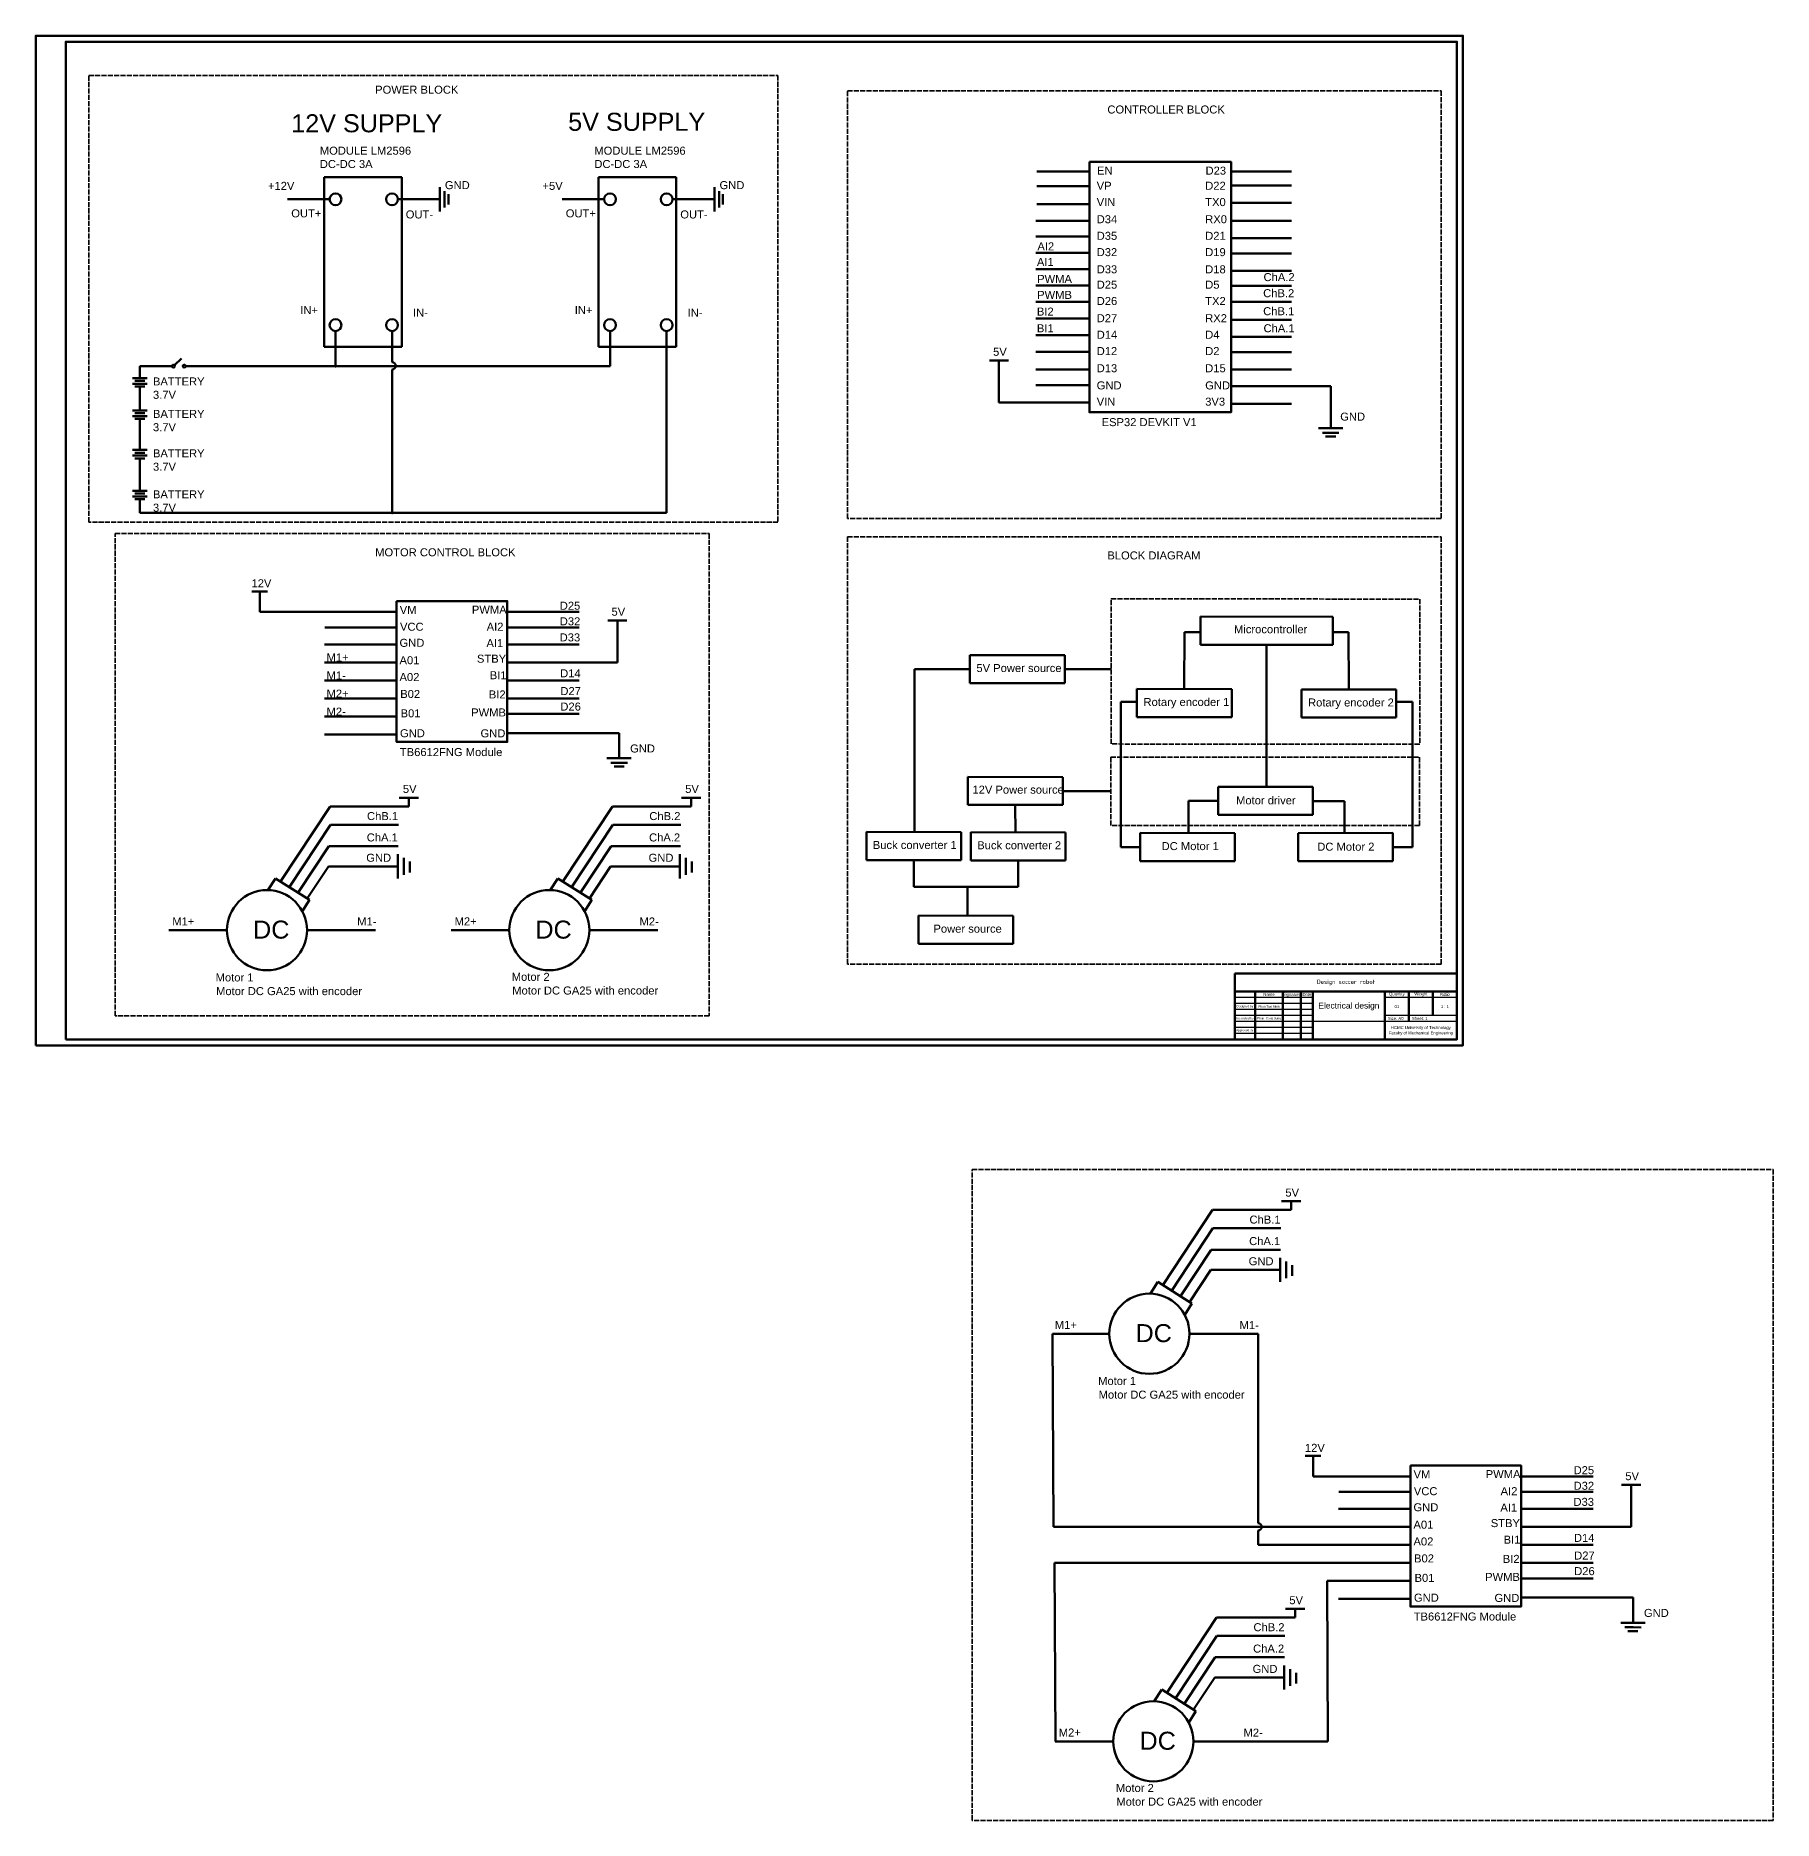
# Model space of a CAD drawing. Header units: millimetres. Extents: x 35 to 7261, y -526 to 3542.
# Drawn here: x 5813 to 7261, y 2056 to 3542 of the extents above; entities that cross this region are included whole.
import ezdxf

# ---------------------------------------------------------------- set-up
doc = ezdxf.new("R2010")
doc.units = ezdxf.units.MM
doc.linetypes.add('ACAD_ISO02W100', pattern=[15, 12, -3])
doc.layers.add('AM_0N', color=7, linetype='Continuous', lineweight=50)
doc.layers.add('nét đậm', color=7, linetype='Continuous', lineweight=50)
doc.styles.get("Standard").update_dxf_attribs({"font": 'arial.ttf'})

msp = doc.modelspace()

# ---------------------------------------------------------------- linework, layer by layer
at = {"linetype": 'ByBlock', "lineweight": 70, "ltscale": 0.7}
for p, q in [((6691.3, 3429.1), (6647.5, 3429.1)), ((6691.3, 3429.1), (6691.3, 3429.1)), ((6809.2, 3429.1), (6809.2, 3429.1)), ((6809.2, 3429.1), (6859.7, 3429.1)), ((6691.3, 3417.1), (6647.5, 3417.1)), ((6809.2, 3417.5), (6859.7, 3417.5)), ((6691.3, 3402), (6647.5, 3402)), ((6809.2, 3403.1), (6859.7, 3403.1)), ((6691.3, 3388), (6646.7, 3388)), ((6691.3, 3375), (6646.7, 3375)), ((6691.3, 3388), (6691.3, 3388)), ((6691.3, 3375), (6691.3, 3375)), ((6809.2, 3388.2), (6859.7, 3388.2)), ((6691.3, 3361.6), (6646.7, 3361.6)), ((6809.2, 3373.7), (6859.7, 3373.7)), ((6809.2, 3361), (6859.7, 3361)), ((6691.3, 3348), (6646.7, 3348)), ((6809.2, 3346.5), (6859.7, 3346.5)), ((6691.3, 3334.2), (6646.7, 3334.2)), ((6809.2, 3334), (6859.7, 3334)), ((6691.3, 3320.8), (6646.7, 3320.8)), ((6809.2, 3320.7), (6859.7, 3320.7)), ((6691.3, 3306.9), (6646.7, 3306.9)), ((6809.2, 3305.7), (6859.7, 3305.7)), ((6691.3, 3293), (6646.7, 3293)), ((6809.2, 3291.5), (6859.7, 3291.5)), ((6691.3, 3279.1), (6646.7, 3279.1)), ((6809.2, 3278.7), (6859.7, 3278.7)), ((6691.3, 3264.4), (6646.7, 3264.4)), ((6809.2, 3264.3), (6859.7, 3264.3)), ((6691.3, 3251.3), (6646.7, 3251.3)), ((6809.2, 3250.4), (6892.3, 3250.4)), ((6691.3, 3236.9), (6615.9, 3236.9)), ((6809.2, 3235.8), (6859.7, 3235.8))]:
    msp.add_line(p, q, dxfattribs=at)
at = {"linetype": 'ACAD_ISO02W100', "lineweight": 35, "ltscale": 0.35}
for points in [[(5857.8, 3509.3), (6431.8, 3509.3), (6431.8, 3137.1), (5857.8, 3137.1)], [(6489.7, 3496.4), (6984.4, 3496.4), (6984.4, 3140.3), (6489.7, 3140.3)], [(5879.7, 3127.6), (6374.4, 3127.6), (6374.4, 2726), (5879.7, 2726)], [(6489.7, 3125), (6984.4, 3125), (6984.4, 2768.9), (6489.7, 2768.9)], [(6709.3, 3073.3), (6966.4, 3073.1), (6966.4, 2952.2), (6709.3, 2952.4)], [(6709.1, 2941.5), (6966.3, 2941.3), (6966.3, 2884.4), (6709.1, 2884.6)], [(6593.5, 2597.9), (7261, 2597.9), (7261, 2055.9), (6593.5, 2055.9)]]:
    msp.add_lwpolyline(points, close=True, dxfattribs=at)
at = {"linetype": 'ByBlock', "lineweight": 70, "ltscale": 0.7}
msp.add_lwpolyline([(6691.3, 3437.2), (6809.2, 3437.2), (6809.2, 3228.7), (6691.3, 3228.7)], close=True, dxfattribs=at)
at = {"layer": 'nét đậm'}
for p, q in [((6118.4, 3424.4), (6053.7, 3424.4)), ((6053.7, 3424.4), (6053.7, 3340.8)), ((6118.4, 3424.4), (6118.4, 3340.8)), ((6347.1, 3424.4), (6282.4, 3424.4)), ((6282.4, 3424.4), (6282.4, 3340.8)), ((6347.1, 3424.4), (6347.1, 3340.8)), ((6058.3, 3406.1), (6023.3, 3406.1)), ((6150.2, 3406.1), (6115.2, 3406.1)), ((6150.2, 3416.2), (6150.2, 3406.1)), ((6150.2, 3396), (6150.2, 3406.1)), ((6154, 3406), (6154.1, 3412.9)), ((6154, 3406.1), (6154, 3399.2)), ((6157.2, 3406), (6157.2, 3410.3)), ((6157.2, 3406), (6157.2, 3401.8)), ((6287, 3406.1), (6252, 3406.1)), ((6378.9, 3406.1), (6343.9, 3406.1)), ((6378.9, 3416.2), (6378.9, 3406.1)), ((6378.9, 3396), (6378.9, 3406.1)), ((6382.7, 3406), (6382.8, 3412.9)), ((6382.7, 3406.1), (6382.7, 3399.2)), ((6385.9, 3406), (6385.9, 3410.3)), ((6385.9, 3406), (6385.9, 3401.8)), ((6053.7, 3283.3), (6053.7, 3340.7)), ((6118.4, 3283.3), (6118.4, 3340.7)), ((6282.4, 3283.3), (6282.4, 3340.7)), ((6347.1, 3283.3), (6347.1, 3340.7)), ((6063.2, 3267.2), (6063.2, 3296.4)), ((6110.3, 3270.4), (6110.3, 3296.4)), ((6291.9, 3267.2), (6291.9, 3296.4)), ((6339, 3145), (6339, 3296.4)), ((5929, 3268), (5934.8, 3273.5)), ((6118.4, 3283.3), (6053.7, 3283.3)), ((6347.1, 3283.3), (6282.4, 3283.3)), ((5894.1, 3257.2), (5900.1, 3257.2)), ((5900.1, 3267.2), (5914.3, 3267.2)), ((5900.1, 3257.2), (5900.1, 3267.2)), ((5906.2, 3257.2), (5900.1, 3257.2)), ((5914.3, 3267.2), (5927, 3267.2)), ((5938.4, 3267.2), (6291.9, 3267.2)), ((6110.3, 3145), (6110.3, 3264.3)), ((5894.1, 3252.5), (5900.1, 3252.5)), ((5900.1, 3254.8), (5895.9, 3254.8)), ((5900.1, 3250.2), (5895.9, 3250.2)), ((5900.1, 3254.8), (5904.4, 3254.8)), ((5906.2, 3252.5), (5900.1, 3252.5)), ((5900.1, 3230.2), (5900.1, 3250.2)), ((5900.1, 3250.2), (5904.4, 3250.2)), ((6892.3, 3215.4), (6892.3, 3250.4)), ((5894.1, 3230.2), (5900.1, 3230.2)), ((5894.1, 3225.5), (5900.1, 3225.5)), ((5900.1, 3227.9), (5895.9, 3227.9)), ((5906.2, 3230.2), (5900.1, 3230.2)), ((5900.1, 3227.9), (5904.4, 3227.9)), ((5906.2, 3225.5), (5900.1, 3225.5)), ((5900.1, 3223.2), (5895.9, 3223.2)), ((5900.1, 3197.3), (5900.1, 3223.2)), ((5900.1, 3223.2), (5904.4, 3223.2)), ((6882.1, 3215.4), (6892.3, 3215.4)), ((6892.3, 3211.6), (6885.4, 3211.6)), ((6892.2, 3211.6), (6899.1, 3211.5)), ((6902.4, 3215.4), (6892.3, 3215.4)), ((5894.1, 3197.3), (5900.1, 3197.3)), ((5906.2, 3197.3), (5900.1, 3197.3)), ((6892.2, 3208.4), (6887.9, 3208.4)), ((6892.2, 3208.4), (6896.4, 3208.4)), ((5894.1, 3192.6), (5900.1, 3192.6)), ((5900.1, 3195), (5895.9, 3195)), ((5900.1, 3190.3), (5895.9, 3190.3)), ((5900.1, 3195), (5904.4, 3195)), ((5906.2, 3192.6), (5900.1, 3192.6)), ((5900.1, 3163.2), (5900.1, 3190.3)), ((5900.1, 3190.3), (5904.4, 3190.3)), ((5894.1, 3163.2), (5900.1, 3163.2)), ((5894.1, 3158.5), (5900.1, 3158.5)), ((5900.1, 3160.9), (5895.9, 3160.9)), ((5900.1, 3156.2), (5895.9, 3156.2)), ((5906.2, 3163.2), (5900.1, 3163.2)), ((5900.1, 3160.9), (5904.4, 3160.9)), ((5906.2, 3158.5), (5900.1, 3158.5)), ((5900.1, 3156.2), (5904.4, 3156.2)), ((5900.1, 3145), (5900.1, 3156.2)), ((5900.1, 3145), (5914.3, 3145)), ((5914.3, 3145), (6339, 3145)), ((6114.1, 3062.4), (6000.1, 3062.4)), ((6114.1, 3062.4), (6114.1, 3062.4)), ((6114.1, 3062.4), (6114.1, 3062.4)), ((6206.2, 3062.4), (6266.2, 3062.4)), ((6114.1, 3049.4), (6054.2, 3049.4)), ((6206.2, 3049.4), (6266.2, 3049.4)), ((6783.7, 3058.6), (6783.7, 3035)), ((6893.9, 3058.4), (6783.7, 3058.6)), ((6893.9, 3058.4), (6893.9, 3035)), ((6114.1, 3035.4), (6054.1, 3035.4)), ((6206.2, 3035.4), (6266.2, 3035.4)), ((6783.7, 3035), (6893.9, 3035)), ((6114.1, 3020.4), (6054.1, 3020.4)), ((6206.2, 3020.4), (6298, 3020.4)), ((6591.7, 3026.5), (6591.7, 3003)), ((6670.7, 3026.3), (6591.7, 3026.5)), ((6670.7, 3026.3), (6670.7, 3003)), ((6114.1, 3005.4), (6054.1, 3005.4)), ((6206.2, 3005.4), (6266.2, 3005.4)), ((6591.7, 3003), (6670.7, 3003)), ((6114.1, 2990.3), (6054.1, 2990.3)), ((6206.2, 2990.3), (6266.2, 2990.3)), ((6730.8, 2998.3), (6730.8, 2974.8)), ((6809.8, 2998.2), (6730.8, 2998.3)), ((6809.8, 2998.2), (6809.8, 2974.8)), ((6867.8, 2997.9), (6867.8, 2974.4)), ((6946.8, 2997.7), (6867.8, 2997.9)), ((6946.8, 2997.7), (6946.8, 2974.4)), ((6114.1, 2975.3), (6054.1, 2975.3)), ((6206.2, 2977.4), (6266.2, 2977.4)), ((6730.8, 2974.8), (6809.8, 2974.8)), ((6867.8, 2974.4), (6946.8, 2974.4)), ((6114.1, 2960.3), (6054.1, 2960.3)), ((6206.2, 2961.5), (6299.5, 2961.5)), ((6299.5, 2940.6), (6299.5, 2961.5)), ((6289.3, 2940.6), (6299.5, 2940.6)), ((6299.5, 2936.8), (6292.6, 2936.8)), ((6299.4, 2933.6), (6295.2, 2933.6)), ((6299.4, 2936.8), (6306.3, 2936.7)), ((6299.4, 2933.6), (6303.6, 2933.6)), ((6309.6, 2940.6), (6299.5, 2940.6)), ((6590, 2925.1), (6590, 2901.6)), ((6669, 2924.9), (6590, 2925.1)), ((6669, 2924.9), (6669, 2901.6)), ((6798.5, 2916.8), (6798.5, 2893.3)), ((6877.5, 2916.6), (6798.5, 2916.8)), ((6877.5, 2916.6), (6877.5, 2893.3)), ((6017.4, 2837.8), (6058.6, 2900.4)), ((6058.6, 2900.4), (6124.2, 2900.4)), ((6252.6, 2837.8), (6293.8, 2900.4)), ((6293.8, 2900.4), (6359.4, 2900.4)), ((6590, 2901.6), (6669, 2901.6)), ((6024.8, 2833.5), (6058.9, 2885.1)), ((6058.9, 2885.1), (6115.6, 2885.1)), ((6260, 2833.5), (6294.1, 2885.1)), ((6294.1, 2885.1), (6350.8, 2885.1)), ((6798.5, 2893.3), (6877.5, 2893.3)), ((6505.5, 2879.1), (6505.5, 2855.6)), ((6584.5, 2878.9), (6505.5, 2879.1)), ((6584.5, 2878.9), (6584.5, 2855.6)), ((6592.4, 2878.9), (6592.4, 2855.4)), ((6671.4, 2878.7), (6592.4, 2878.9)), ((6671.4, 2878.7), (6671.4, 2855.4)), ((6733.5, 2878.4), (6733.5, 2854.8)), ((6812.5, 2878.2), (6733.5, 2878.4)), ((6812.5, 2878.2), (6812.5, 2854.8)), ((6865.1, 2878.2), (6944.1, 2878.4)), ((6865.1, 2878.2), (6865.1, 2854.8)), ((6944.1, 2878.4), (6944.1, 2854.8)), ((6032.1, 2828.7), (6057.5, 2867.3)), ((6057.5, 2867.3), (6115.3, 2867.3)), ((6267.3, 2828.7), (6292.7, 2867.3)), ((6292.7, 2867.3), (6350.5, 2867.3)), ((6505.5, 2855.6), (6584.5, 2855.6)), ((6592.4, 2855.4), (6671.4, 2855.4)), ((6733.5, 2854.8), (6812.5, 2854.8)), ((6944.1, 2854.8), (6865.1, 2854.8)), ((6013.1, 2840.5), (6006.9, 2830.7)), ((6013.1, 2840.5), (6041.5, 2822.5)), ((6039.6, 2823.7), (6057.2, 2850.5)), ((6057.2, 2850.5), (6115, 2850.5)), ((6248.3, 2840.5), (6242.1, 2830.7)), ((6248.3, 2840.5), (6276.7, 2822.5)), ((6274.8, 2823.7), (6292.4, 2850.5)), ((6292.4, 2850.5), (6350.1, 2850.5)), ((6041.5, 2822.5), (6035.5, 2813)), ((6276.7, 2822.5), (6270.7, 2813)), ((6548.8, 2809.5), (6548.8, 2786)), ((6627.8, 2809.3), (6548.8, 2809.5)), ((6627.8, 2809.3), (6627.8, 2786)), ((5972.7, 2797.3), (5924.4, 2797.3)), ((5972.7, 2797.3), (5972.7, 2797.3)), ((6039.5, 2797.3), (6039.5, 2797.3)), ((6039.5, 2797.3), (6096.6, 2797.3)), ((6207.9, 2797.3), (6159.6, 2797.3)), ((6207.9, 2797.3), (6207.9, 2797.3)), ((6274.7, 2797.3), (6274.7, 2797.3)), ((6274.7, 2797.3), (6331.8, 2797.3)), ((6548.8, 2786), (6627.8, 2786)), ((6997.4, 2761.3), (6812.4, 2761.3)), ((6812.4, 2761.3), (6812.4, 2706.3)), ((6997.4, 2746.3), (6812.4, 2746.3)), ((6829.3, 2746.7), (6829.3, 2706.7)), ((6852.4, 2746.3), (6852.4, 2706.3)), ((6867.4, 2746.3), (6867.4, 2706.3)), ((6877.4, 2746.3), (6877.4, 2706.3)), ((6937.4, 2746.3), (6937.4, 2706.3)), ((6957.4, 2746.3), (6957.4, 2721.3)), ((6977.4, 2746.3), (6977.4, 2726.3)), ((6997.4, 2706.3), (6812.4, 2706.3)), ((6752.5, 2501.7), (6793.8, 2564.3)), ((6793.8, 2564.3), (6859.3, 2564.3)), ((6759.9, 2497.3), (6794, 2549)), ((6794, 2549), (6850.7, 2549)), ((6767.2, 2492.6), (6792.7, 2531.2)), ((6792.7, 2531.2), (6850.5, 2531.2)), ((6774.7, 2487.6), (6792.4, 2514.4)), ((6792.4, 2514.4), (6850.1, 2514.4)), ((6748.2, 2504.4), (6742, 2494.6)), ((6748.2, 2504.4), (6776.6, 2486.4)), ((6776.6, 2486.4), (6770.7, 2476.9)), ((6707.8, 2461.2), (6660.4, 2461.2)), ((6661.2, 2300.4), (6660.4, 2461.2)), ((6707.8, 2461.2), (6707.8, 2461.2)), ((6774.6, 2461.2), (6774.6, 2461.2)), ((6774.6, 2461.2), (6831.8, 2461.2)), ((6831.7, 2303.4), (6831.8, 2461.2)), ((6958.7, 2342.4), (6877.7, 2342.4)), ((6958.7, 2342.4), (6958.7, 2342.4)), ((6958.7, 2342.4), (6958.7, 2342.4)), ((7050.8, 2342.4), (7110.8, 2342.4)), ((6958.7, 2329.4), (6898.9, 2329.4)), ((7050.8, 2329.4), (7110.8, 2329.4)), ((6958.7, 2315.4), (6898.7, 2315.4)), ((7050.8, 2315.4), (7110.8, 2315.4)), ((6958.7, 2300.4), (6661.2, 2300.4)), ((6831.7, 2285.4), (6831.7, 2297.4)), ((7050.8, 2300.4), (7142.6, 2300.4)), ((6958.7, 2285.4), (6831.7, 2285.4)), ((7050.8, 2285.4), (7110.8, 2285.4)), ((6958.7, 2270.3), (6662.1, 2270.3)), ((6662.9, 2121.7), (6662.1, 2270.3)), ((7050.8, 2270.3), (7110.8, 2270.3)), ((6958.7, 2255.3), (6889.3, 2255.3)), ((6890, 2121.7), (6889.3, 2255.3)), ((7050.8, 2257.3), (7110.8, 2257.3)), ((6958.7, 2240.3), (6898.7, 2240.3)), ((7050.8, 2241.4), (7144.1, 2241.4)), ((7144.1, 2220.5), (7144.1, 2241.4)), ((6755.8, 2162.2), (6797.1, 2224.8)), ((6797.1, 2224.8), (6862.7, 2224.8)), ((7134, 2220.5), (7144.1, 2220.5)), ((7144.1, 2216.8), (7137.2, 2216.8)), ((7144, 2216.8), (7150.9, 2216.6)), ((7154.2, 2220.5), (7144.1, 2220.5)), ((6763.3, 2157.9), (6797.3, 2209.5)), ((6797.3, 2209.5), (6854.1, 2209.5)), ((7144, 2213.6), (7139.8, 2213.6)), ((7144, 2213.6), (7148.2, 2213.6)), ((6770.5, 2153.1), (6796, 2191.7)), ((6796, 2191.7), (6853.8, 2191.7)), ((6778, 2148.1), (6795.7, 2174.9)), ((6795.7, 2174.9), (6853.4, 2174.9)), ((6751.5, 2164.9), (6745.3, 2155.1)), ((6751.5, 2164.9), (6780, 2146.9)), ((6780, 2146.9), (6774, 2137.4)), ((6711.1, 2121.7), (6662.8, 2121.7)), ((6705.8, 2121.7), (6705.8, 2121.7)), ((6777.9, 2121.7), (6777.9, 2121.7)), ((6777.9, 2121.7), (6890, 2121.7))]:
    msp.add_line(p, q, dxfattribs=at)
at = {"layer": 'nét đậm', "linetype": 'ByBlock', "lineweight": 70, "ltscale": 0.7}
for p, q in [((6607.9, 3271.8), (6623.9, 3271.8)), ((6615.9, 3236.9), (6615.9, 3271.8)), ((5993.4, 3079.5), (6006.6, 3079.5)), ((6000.1, 3062.4), (6000.1, 3079.5)), ((6290, 3055.3), (6306, 3055.3)), ((6298, 3020.4), (6298, 3055.3)), ((6770.3, 2998.3), (6770.4, 3045.6)), ((6770.4, 3045.6), (6783.7, 3045.6)), ((6838.8, 3035), (6838.8, 2931.7)), ((6907.2, 3045.6), (6893.9, 3045.6)), ((6907.3, 2998.3), (6907.2, 3045.6)), ((6591.7, 3014.7), (6545.6, 3014.7)), ((6545.6, 3014.7), (6545.6, 2879)), ((6670.7, 3014.6), (6709.3, 3014.6)), ((6717.3, 2866.6), (6717.3, 2987.6)), ((6717.3, 2987.6), (6730.8, 2987.6)), ((6960.3, 2987.6), (6946.8, 2987.6)), ((6960.3, 2866.6), (6960.3, 2987.6)), ((6838.8, 2931.7), (6838.8, 2916.7)), ((6116.2, 2907.6), (6132.2, 2907.6)), ((6124.2, 2900.4), (6124.2, 2907.6)), ((6351.4, 2907.6), (6367.4, 2907.6)), ((6359.4, 2900.4), (6359.4, 2907.6)), ((6629.5, 2901.6), (6629.6, 2878.8)), ((6669, 2913.2), (6709.1, 2913.2)), ((6773.8, 2905), (6773.8, 2878.3)), ((6798.5, 2905), (6773.8, 2905)), ((6877.5, 2904.9), (6903.8, 2904.9)), ((6903.8, 2904.9), (6903.8, 2878.3)), ((6115, 2860.5), (6115, 2850.5)), ((6120, 2857.5), (6120, 2850.5)), ((6125, 2854.5), (6125, 2850.5)), ((6350.1, 2860.5), (6350.1, 2850.5)), ((6355.1, 2857.5), (6355.1, 2850.5)), ((6360.1, 2854.5), (6360.1, 2850.5)), ((6545, 2855.6), (6545, 2833.4)), ((6631.9, 2855.4), (6631.9, 2833.4)), ((6733.5, 2866.6), (6717.3, 2866.6)), ((6944.1, 2866.6), (6960.3, 2866.6)), ((6115, 2850.5), (6115, 2840.5)), ((6120, 2850.5), (6120, 2843.5)), ((6125, 2850.5), (6125, 2845.5)), ((6350.1, 2850.5), (6350.1, 2840.5)), ((6355.1, 2850.5), (6355.1, 2843.5)), ((6360.1, 2850.5), (6360.1, 2845.5)), ((6545, 2833.4), (6631.9, 2833.4)), ((6589.6, 2833.4), (6589.6, 2809.4)), ((6851.3, 2571.5), (6867.3, 2571.5)), ((6859.3, 2564.3), (6859.3, 2571.5)), ((6850.1, 2524.4), (6850.1, 2514.4)), ((6850.1, 2514.4), (6850.1, 2504.4)), ((6855.1, 2521.4), (6855.1, 2514.4)), ((6855.1, 2514.4), (6855.1, 2507.4)), ((6860.1, 2518.4), (6860.1, 2514.4)), ((6860.1, 2514.4), (6860.1, 2509.4)), ((6870.9, 2359.5), (6884.1, 2359.5)), ((6877.7, 2342.4), (6877.7, 2359.5)), ((7134.6, 2335.3), (7150.6, 2335.3)), ((7142.6, 2300.4), (7142.6, 2335.3)), ((6854.7, 2232), (6870.7, 2232)), ((6862.7, 2224.8), (6862.7, 2232)), ((6853.4, 2184.9), (6853.4, 2174.9)), ((6853.4, 2174.9), (6853.4, 2164.9)), ((6858.4, 2181.9), (6858.4, 2174.9)), ((6858.4, 2174.9), (6858.4, 2167.9)), ((6863.4, 2178.9), (6863.4, 2174.9)), ((6863.4, 2174.9), (6863.4, 2169.9))]:
    msp.add_line(p, q, dxfattribs=at)
at = {"layer": 'nét đậm', "lineweight": 25}
for p, q in [((6877.4, 2741.3), (6812.4, 2741.3)), ((6877.4, 2736.3), (6812.4, 2736.3)), ((6997.4, 2741.3), (6937.4, 2741.3)), ((6877.4, 2731.3), (6812.4, 2731.3)), ((6877.4, 2726.3), (6812.4, 2726.3)), ((6997.4, 2721.3), (6812.4, 2721.3)), ((6997.4, 2726.3), (6937.4, 2726.3)), ((6877.4, 2716.3), (6812.4, 2716.3)), ((6877.4, 2711.3), (6812.4, 2711.3))]:
    msp.add_line(p, q, dxfattribs=at)
at = {"layer": 'nét đậm', "lineweight": 50}
for points in [[(5813.4, 2701.3), (7002.4, 2701.3), (7002.4, 3542.3), (5813.4, 3542.3)], [(5838.4, 2706.3), (6997.4, 2706.3), (6997.4, 3537.3), (5838.4, 3537.3)]]:
    msp.add_lwpolyline(points, close=True, dxfattribs=at)
at = {"layer": 'nét đậm'}
for points in [[(6114.1, 3071.4), (6206.2, 3071.4), (6206.2, 2954.1), (6114.1, 2954.1)], [(6958.7, 2351.4), (7050.8, 2351.4), (7050.8, 2234), (6958.7, 2234)]]:
    msp.add_lwpolyline(points, close=True, dxfattribs=at)
at = {"layer": 'nét đậm', "lineweight": 70, "ltscale": 0.7}
for centre in [(6063.2, 3406.1), (6110.3, 3406.1), (6291.9, 3406.1), (6339, 3406.1), (6063.2, 3301.3), (6110.3, 3301.3), (6291.9, 3301.3), (6339, 3301.3)]:
    msp.add_circle(centre, 4.93, dxfattribs=at)
at = {"layer": 'nét đậm', "lineweight": 70, "ltscale": 0.35}
for centre, radius in [((5928.1, 3267.2), 1.16), ((5937.2, 3267.2), 1.16), ((6063.2, 3267.2), 0.467), ((6063.2, 3267.2), 0.282), ((6110.3, 3145), 0.467), ((6110.3, 3145), 0.282)]:
    msp.add_circle(centre, radius, dxfattribs=at)
at = {"layer": 'nét đậm'}
for centre in [(6006.1, 2797.3), (6241.3, 2797.3), (6741.2, 2461.2), (6744.5, 2121.7)]:
    msp.add_circle(centre, 33.4, dxfattribs=at)
at = {"layer": 'nét đậm', "lineweight": 70, "ltscale": 0.35}
for centre in [(6110.3, 3267.4), (6831.7, 2300.4)]:
    msp.add_arc(centre, 3.04, 270, 90, dxfattribs=at)

# ---------------------------------------------------------------- texts
at = {"attachment_point": 1}
for s, insert, char_height in [('POWER BLOCK', (6096.2, 3500.7), 6.667), ('5V SUPPLY', (6257, 3478.1), 15), ('CONTROLLER BLOCK', (6706.2, 3484.2), 6.667), ('12V SUPPLY', (6026.3, 3476.9), 15), ('VP', (6697.3, 3420.7), 6.67), ('EN', (6697.6, 3433.3), 6.67), ('D22', (6787.7, 3420.7), 6.67), ('D23', (6788, 3433.3), 6.67), ('VIN', (6697.3, 3407.1), 6.67), ('TX0', (6787.7, 3407.1), 6.67), ('D34', (6697.3, 3392.8), 6.67), ('RX0', (6787.7, 3392.8), 6.67), ('D35', (6697.3, 3379), 6.67), ('D21', (6787.7, 3379), 6.67), ('AI2', (6647.9, 3370.2), 6.67), ('D32', (6697.3, 3365.4), 6.67), ('D19', (6787.7, 3365.4), 6.67), ('AI1', (6647.5, 3357.2), 6.67), ('D33', (6697.3, 3351.1), 6.67), ('D18', (6787.7, 3351.1), 6.67), ('ChA.2', (6836.3, 3344.6), 6.67), ('PWMA', (6647.7, 3343.1), 6.67), ('PWMB', (6647.7, 3329.8), 6.67), ('D25', (6697.3, 3338.3), 6.67), ('D5', (6787.7, 3338.3), 6.67), ('ChB.2', (6836, 3331.2), 6.67), ('BI2', (6647.5, 3315.9), 6.67), ('D26', (6697.3, 3324.7), 6.67), ('TX2', (6787.7, 3324.7), 6.67), ('ChB.1', (6836, 3316.2), 6.67), ('BI1', (6647.5, 3302), 6.67), ('D27', (6697.3, 3310.4), 6.67), ('RX2', (6787.7, 3310.4), 6.67), ('ChA.1', (6836.3, 3302), 6.67), ('D14', (6697.3, 3296.6), 6.67), ('D4', (6787.7, 3296.6), 6.67), ('5V', (6611, 3282.4), 6.67), ('D12', (6697.3, 3283), 6.67), ('D2', (6787.7, 3283), 6.67), ('BATTERY\\P3.7V', (5911.1, 3257.7), 6.67), ('D13', (6697.3, 3268.7), 6.67), ('D15', (6787.7, 3268.7), 6.67), ('VIN', (6697.3, 3240.9), 6.67), ('GND', (6697.3, 3254.4), 6.67), ('3V3', (6787.7, 3240.9), 6.67), ('GND', (6787.7, 3254.4), 6.67), ('BATTERY\\P3.7V', (5911.1, 3230.7), 6.67), ('ESP32 DEVKIT V1', (6701.4, 3223.8), 6.667), ('BATTERY\\P3.7V', (5911.1, 3197.8), 6.67), ('BATTERY\\P3.7V', (5911.1, 3163.7), 6.67), ('MOTOR CONTROL BLOCK', (6096.2, 3115.4), 6.667), ('BLOCK DIAGRAM', (6706.2, 3112.8), 6.667), ('12V', (5993.2, 3089.6), 6.67), ('VM', (6116.7, 3067.4), 6.67), ('PWMA', (6176.8, 3067.6), 6.67), ('D25', (6250, 3070.9), 6.67), ('5V', (6293.1, 3065.9), 6.67), ('VCC', (6116.9, 3053.4), 6.67), ('AI2', (6189.1, 3053.4), 6.67), ('D32', (6250, 3057.9), 6.67), ('GND', (6116.5, 3040), 6.67), ('AI1', (6188.9, 3039.8), 6.67), ('D33', (6249.9, 3044.5), 6.67), ('M1+', (6055.7, 3027.8), 6.67), ('A01', (6116.5, 3025.5), 6.67), ('STBY', (6181, 3026.8), 6.67), ('M1-', (6055.7, 3012.8), 6.67), ('A02', (6116.5, 3011.5), 6.67), ('BI1', (6191.7, 3013), 6.67), ('D14', (6250.3, 3014.6), 6.67), ('M2+', (6055.7, 2997.7), 6.67), ('B02', (6117.1, 2997.4), 6.67), ('BI2', (6190.9, 2997), 6.67), ('D27', (6250.5, 2999.8), 6.67), ('M2-', (6055.7, 2982.7), 6.67), ('B01', (6117.4, 2981.3), 6.67), ('PWMB', (6176.2, 2982), 6.67), ('D26', (6250.5, 2986.9), 6.67), ('GND', (6116.9, 2964.7), 6.67), ('GND', (6184, 2964.6), 6.67), ('TB6612FNG Module', (6116.8, 2949), 6.667), ('5V', (6119.3, 2918.3), 6.67), ('5V', (6354.5, 2918.3), 6.67), ('ChB.1', (6089.4, 2895.7), 6.67), ('ChB.2', (6324.6, 2895.7), 6.67), ('ChA.1', (6089.2, 2877.9), 6.67), ('ChA.2', (6324.4, 2877.9), 6.67), ('GND', (6088.8, 2861), 6.67), ('GND', (6324, 2861), 6.67), ('M1+', (5927.2, 2808), 6.67), ('DC', (5994.5, 2805.3), 15), ('M1-', (6081.2, 2807.9), 6.67), ('M2+', (6162.4, 2808), 6.67), ('DC', (6229.7, 2805.3), 15), ('M2-', (6316.4, 2807.9), 6.67), ('Motor 1', (5963.3, 2761.3), 6.67), ('Motor DC GA25 with encoder', (5963.7, 2749.9), 6.667), ('Motor 2', (6210, 2761.8), 6.67), ('Motor DC GA25 with encoder', (6210.4, 2750.4), 6.667), ('5V', (6854.5, 2582.1), 6.67), ('ChB.1', (6824.6, 2559.6), 6.67), ('ChA.1', (6824.3, 2541.7), 6.67), ('GND', (6823.9, 2524.9), 6.67), ('M1+', (6662.4, 2471.9), 6.67), ('DC', (6729.7, 2469.2), 15), ('M1-', (6816.3, 2471.7), 6.67), ('Motor 1', (6698.5, 2425.2), 6.67), ('Motor DC GA25 with encoder', (6698.9, 2413.8), 6.667), ('12V', (6870.8, 2369.5), 6.67), ('D25', (7094.6, 2350.9), 6.67), ('VM', (6961.3, 2347.4), 6.67), ('PWMA', (7021.4, 2347.6), 6.67), ('D32', (7094.6, 2337.9), 6.67), ('5V', (7137.7, 2345.9), 6.67), ('VCC', (6961.5, 2333.4), 6.67), ('GND', (6961.2, 2320), 6.67), ('AI1', (7033.6, 2319.8), 6.67), ('AI2', (7033.8, 2333.4), 6.67), ('D33', (7094.5, 2324.5), 6.67), ('A01', (6961.2, 2305.5), 6.67), ('STBY', (7025.6, 2306.8), 6.67), ('A02', (6961.2, 2291.5), 6.67), ('BI1', (7036.3, 2293), 6.67), ('D14', (7094.9, 2294.5), 6.67), ('B02', (6961.7, 2277.4), 6.67), ('BI2', (7035.6, 2277), 6.67), ('D27', (7095.1, 2279.8), 6.67), ('B01', (6962.1, 2261.2), 6.67), ('PWMB', (7020.9, 2262), 6.67), ('D26', (7095.1, 2266.8), 6.67), ('GND', (6961.6, 2244.7), 6.67), ('GND', (7028.7, 2244.5), 6.67), ('5V', (6857.8, 2242.6), 6.67), ('ChB.2', (6827.9, 2220.1), 6.67), ('TB6612FNG Module', (6961.4, 2229), 6.667), ('ChA.2', (6827.6, 2202.3), 6.67), ('GND', (6827.2, 2185.4), 6.67), ('M2+', (6665.7, 2132.4), 6.67), ('DC', (6733, 2129.7), 15), ('M2-', (6819.6, 2132.3), 6.67), ('Motor 2', (6713.3, 2086.2), 6.67), ('Motor DC GA25 with encoder', (6713.7, 2074.8), 6.667)]:
    msp.add_mtext_dynamic_manual_height_columns(s, width=125.291, gutter_width=8.33, heights=[0], dxfattribs=dict(at, insert=insert, char_height=char_height))
at = {"layer": 'AM_0N'}
for s, insert, char_height, attachment_point in [('MODULE LM2596\\PDC-DC 3A', (6050.1, 3449.9), 6.667, 1), ('MODULE LM2596\\PDC-DC 3A', (6278.8, 3449.9), 6.667, 1), ('+12V', (6006.9, 3420.6), 6.67, 1), ('GND', (6154.3, 3421.2), 6.67, 1), ('+5V', (6235.6, 3420.6), 6.67, 1), ('GND', (6383.1, 3421.2), 6.67, 1), ('OUT+', (6026.3, 3397.7), 6.67, 1), ('OUT-', (6121.7, 3396.8), 6.67, 1), ('OUT+', (6255, 3397.7), 6.67, 1), ('OUT-', (6350.4, 3396.8), 6.67, 1), ('IN+', (6033.8, 3317.1), 6.67, 1), ('IN-', (6127.8, 3314.9), 6.67, 1), ('IN+', (6262.5, 3317.1), 6.67, 1), ('IN-', (6356.5, 3314.9), 6.67, 1), ('GND', (6900.2, 3228.4), 6.67, 1), ('Microcontroller', (6811.7, 3051.3), 6.667, 1), ('5V Power source', (6597.1, 3019), 6.667, 1), ('Rotary encoder 1', (6736.3, 2990.7), 6.667, 1), ('Rotary encoder 2', (6873.4, 2990.3), 6.667, 1), ('GND', (6308.6, 2952), 6.67, 1), ('12V Power source', (6593.8, 2917.7), 6.667, 1), ('Motor driver ', (6813.4, 2908.8), 6.667, 1), ('Buck converter 1', (6510.8, 2871.6), 6.667, 1), ('Buck converter 2', (6597.8, 2871.4), 6.667, 1), ('DC Motor 1', (6751.4, 2870.7), 6.67, 1), ('DC Motor 2', (6928.7, 2870.2), 6.67, 3), ('Power source', (6561.3, 2801.9), 6.667, 1), ('GND', (7153.2, 2232), 6.67, 1)]:
    msp.add_mtext_dynamic_manual_height_columns(s, width=125.291, gutter_width=8.33, heights=[0], dxfattribs=dict(at, insert=insert, char_height=char_height, attachment_point=attachment_point))
at = {"layer": 'nét đậm', "attachment_point": 5}
for s, width, insert, char_height in [('\\pxsm1.07917,qc;{\\fTCVN 7284|b0|i0|c0|p34;Design soccer robot}', 185, (6904.9, 2753.8), 3.5), ('Designed by', 16.804, (6820.8, 2733.8), 1.8), ('Name', 23, (6840.9, 2743.8), 2.5), ('Signature', 15, (6859.9, 2743.5), 2.5), ('Date', 10, (6872.4, 2743.8), 2.5), ('Electrical design', 60, (6907.4, 2733.8), 5), ('Quantity', 20, (6947.4, 2743.8), 2.5), ('01', 20, (6947.4, 2733.8), 2.5), ('Weight', 20, (6967.4, 2743.8), 2.5), ('Ratio', 20, (6987.4, 2743.8), 2.5), ('1 : 1', 20, (6987.4, 2733.8), 2.5), ('Instructed by', 18.57, (6820.8, 2723.8), 1.8), ('Pham Cong Bang', 23, (6840.9, 2723.8), 1.8), ('Phan Tien Minh', 23, (6840.9, 2733.8), 1.8), ('Size: A0', 20, (6946.4, 2723.8), 2.5), ('Sheet: 1', 20, (6966.4, 2723.8), 2.5), ('Approved by', 16.804, (6820.6, 2713.8), 1.8), ('Faculty of Mechanical Engineering', 60, (6967.4, 2711.4), 2.5), ('HCMC University of Technology', 60, (6967.4, 2715.8), 2.5)]:
    msp.add_mtext_dynamic_manual_height_columns(s, width=width, gutter_width=12.5, heights=[0], dxfattribs=dict(at, insert=insert, char_height=char_height))

doc.saveas('drawing.dxf')
